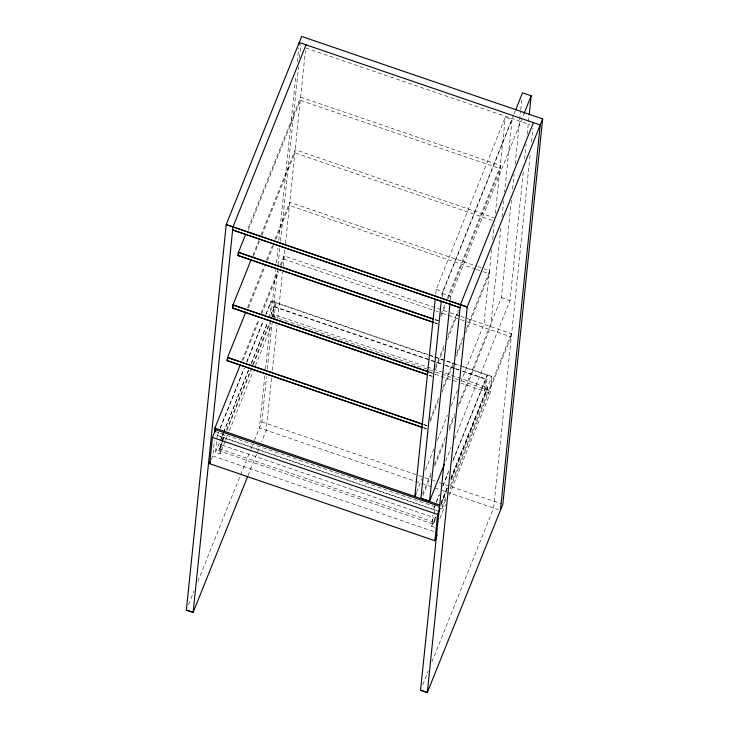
<?xml version="1.0" encoding="UTF-8"?>
<svg xmlns="http://www.w3.org/2000/svg" width="729" height="729" viewBox="0 0 729 729"><rect width="100%" height="100%" fill="white"/><g stroke="black" fill="none" stroke-linecap="round" stroke-linejoin="round"><path stroke-width="0.55" stroke-dasharray="3.65 2.73" d="M211.273 459.844L212.822 455.98L214.408 440.644M225.106 441.309L220.049 453.912L215.538 452.372L217.288 435.377L218.554 432.224M435.541 518.93L433.436 524.187L218.818 450.768L221.561 442.366M220.049 453.912L221.807 436.926M220.541 449.182L222.381 442.986M222.5 441.902L223.393 433.236M269.466 317.908L271.224 300.913L428.269 354.64M264.8 375.936L259.424 427.932L414.336 480.921M265.493 369.156L270.286 322.81M270.988 316.031L275.772 269.684M276.473 262.905L277.995 248.215M278.815 240.297L295.865 75.278M297.268 61.719L298.671 48.15M254.357 440.553L261.848 421.881L266.522 376.665M267.343 368.756L272.008 323.539M272.71 316.76L277.503 270.423M278.086 264.773L279.836 247.814M280.537 241.035L298.526 66.968M299.464 57.928L300.858 44.36M272.856 318.764L274.122 306.499L441.692 363.817M273.986 319.457L275.744 302.462L270.231 316.468M281.112 265.356L283.654 259.014L283.982 255.861L449.182 312.367M271.571 378.251L266.203 430.247L261.556 441.82M272.391 370.341L277.066 325.134M277.767 318.345L282.551 272.008M283.134 266.358L284.893 249.4M285.476 243.75L305.442 50.474M435.76 293.942L436.224 289.413L505.315 117.169L512.095 119.492L504.605 191.909M441.856 295.6L442.093 293.34L513.626 114.991M442.421 297.386L443.004 291.728L512.095 119.492M450.394 299.692L450.75 296.302L523.559 114.781M434.375 527.222L431.659 526.302L432.816 515.066M432.151 521.572L433.992 515.367M434.101 514.282L434.885 506.701M433.436 524.187L435.76 516.834M214.572 431.258L441.993 509.052L442.312 505.89L446.549 495.328M491.628 249.564L483.919 324.25L461.029 381.313M492.686 239.376L494.207 224.669M495.374 213.351L505.315 117.169M465.722 332.925L489.423 273.84L489.751 270.687L484.375 268.846M448.235 298.498L500.285 168.718L500.613 165.565L300.676 97.176L247.359 230.118M500.869 228.122L490.69 326.565L458.477 406.873M502.035 216.805L503.675 200.958M460.828 383.062L484.466 391.145L485.733 378.88L462.095 370.797M451.041 477.978L485.587 391.837L487.346 374.843L452.8 460.983M451.133 480.065L487.373 389.723L487.583 387.628L272.965 314.208L272.127 316.313M449.237 495.283L490.107 393.387L491.865 376.392L460.491 365.657M458.177 405.269L501.352 297.623L511.403 200.32M512.578 189.002L514.1 174.295M515.148 164.107L520.643 110.926M520.761 109.797L521.809 99.618M454.559 438.84L510.008 300.594L523.34 171.597M524.625 159.15L526.147 144.442M527.204 134.254L529.072 116.157M450.039 488.968L511.075 336.807L511.403 333.654L460.983 316.404M530.065 155.386L493.624 508.04L432.015 661.631M531.468 141.827L532.863 128.258M248.297 230.109L300.357 100.329L500.285 168.718M252.927 255.241L258.85 240.47M260.973 235.194L295.245 149.737L494.107 217.752M253.446 256.289L259.797 240.461M261.911 235.185L294.926 152.89L494.854 221.279M247.496 307.802L264.427 265.602M266.541 260.326L272.464 245.555M275.006 239.221L289.814 202.288L476.848 266.267M248.443 307.793L265.365 265.584M267.488 260.308L273.411 245.536M275.945 239.212L289.495 205.45L475.454 269.056M242.019 360.472L258.549 319.266M261.091 312.923L278.05 270.65M280.164 265.374L283.982 255.861M242.967 360.454L259.497 319.247M261.62 313.962L278.569 271.689M220.24 428.023L244.261 368.145M246.785 361.848L263.215 320.878M265.748 314.573L271.224 300.913M218.518 432.579L217.251 435.723L437.901 511.202M220.204 428.37L244.224 368.5M246.748 362.195L263.178 321.225M266.131 313.871L271.188 301.268L428.233 354.987M215.538 452.372L219.748 441.865M220.167 440.817L223.12 433.463M223.539 432.415L248.398 370.432M251.35 363.078L267.78 322.109M221.771 437.272L223.429 432.889M223.493 432.716L248.771 369.694M251.268 363.744L267.734 322.418M221.99 441.318L224.514 435.013M226.619 429.764L250.639 369.885M252.744 364.637L269.593 322.619M218.818 450.768L222.19 442.366M222.609 441.318L225.143 435.013M226.828 430.812L251.259 369.885M253.373 364.637L270.222 322.619M273.667 316.741L274.478 314.728M225.534 440.261L227.22 436.06M229.325 430.803L253.337 370.933M255.442 365.676L272.3 323.658M188.538 604.66L194.023 590.982M197.814 581.514L250.566 450.021M250.986 448.973L253.938 441.601M248.06 475.481L259.87 446.03M514.045 113.934L515.321 110.762M440.945 314.336L444.754 304.84M447.287 298.507L500.613 165.565M441.036 316.432L445.692 304.822M435.514 366.897L444.818 343.678M448.207 335.24L458.368 309.916M435.605 368.992L443.651 348.945M447.46 339.45L458.459 312.012M430.083 419.448L439.387 396.239M442.776 387.801L452.937 362.477M456.746 352.982L463.088 337.153M466.478 328.715L489.751 270.687M430.174 421.553L438.22 401.506M442.029 392.011L453.028 364.573M456.418 356.135L461.913 342.42M416.523 492.266L422.036 478.525M425.426 470.077L433.901 448.936M437.291 440.489L447.46 415.129M451.278 405.616L457.639 389.769M422.62 493.916L431.085 472.811M434.475 464.373L445.474 436.926M449.283 427.431L454.787 413.717M422.875 495.638L430.93 475.563M434.748 466.05L444.49 441.747M449.155 430.128L454.668 416.387M445.674 461.001L451.169 447.278M435.031 505.27L433.381 509.653L434.994 505.625M436.361 501.953L439.314 494.599M442.685 486.197L449.428 469.385M436.325 502.299L439.277 494.945M443.068 485.496L448.125 472.893M452.764 461.329L487.309 375.198M484.466 391.145L486.079 387.108M431.659 526.302L435.45 516.843M440.927 503.192L447.251 487.428M440.845 503.848L447.624 486.69M450.959 478.634L491.865 376.392M441.236 503.174L447.56 487.419M450.932 479.017L487.583 387.628M441.018 505.279L446.494 491.619M450.367 485.815L511.403 333.654M441.993 509.052L445.802 499.538M439.97 518.392L445.446 504.732M422.729 684.768L428.215 671.09M305.706 47.968L529.91 124.668M477.923 266.641L483.3 268.472M476.529 269.42L481.896 271.261M482.972 271.635L489.423 273.84M501.352 297.623L510.008 300.594M436.224 289.413L443.004 291.728M442.093 293.34L450.75 296.302M450.258 312.732L459.908 316.04M283.654 259.014L434.912 310.754M435.988 311.119L438.129 311.857M442.421 313.324L459.58 319.193M460.655 319.557L466.022 321.398M467.098 321.762L511.075 336.807M435.177 319.557L438.402 320.669M435.095 319.767L438.32 320.869M434.849 322.719L436.999 323.448M434.776 322.92L437.992 324.022M429.345 355.005L433.637 356.472M434.712 356.846L459.416 365.293M429.308 355.351L433.6 356.827M434.675 357.192L452.937 363.434M454.012 363.807L459.379 365.639M460.455 366.013L491.829 376.738M445.984 365.284L454.577 368.227M455.652 368.592L461.02 370.432M274.086 306.845L443.797 364.901M444.872 365.265L454.541 368.573M455.616 368.938L460.992 370.779M462.058 371.143L485.696 379.226M272.746 316.313L428.351 369.539M429.417 369.904L434.785 371.744M435.86 372.109L450.887 377.248M455.178 378.716L460.546 380.547M461.612 380.921L487.373 389.723M428.67 371.754L432.971 373.221M429.663 372.319L433.974 373.877M435.049 374.241L459.753 382.689M485.587 391.837L490.107 393.387M429.417 375.271L431.568 376.009M429.345 375.471L432.561 376.574M423.239 424.314L427.54 425.782M424.232 424.879L427.458 425.982M423.986 427.832L426.137 428.57M423.913 428.032L427.13 429.135M261.848 421.881L431.823 480.019M432.898 480.393L435.049 481.122M439.35 482.598L501.752 503.939M415.412 481.286L420.788 483.127M421.863 483.491L433.7 487.546M434.776 487.911L440.152 489.751M441.227 490.116L498.463 509.699M217.288 435.377L437.026 510.537M222.163 445.155L433.764 517.535M219.037 448.672L433.655 522.082M212.822 455.98L436.908 532.626"/><path stroke-width="1.09" d="M247.632 476.538L193.121 612.442L186.342 610.118L226.254 224.486L467.234 306.918L427.322 692.55L420.542 690.235L460.373 304.804L533.455 122.609M193.121 612.442L232.952 227.011L306.034 44.815M437.209 534.931L434.885 540.727L209.724 463.708L212.44 437.427L215.538 429.7L439.623 506.345M214.572 431.258L214.891 428.105L240.324 364.7M215.31 431.887L215.538 429.7M422.838 427.668L227.202 360.746L227.53 357.593L245.801 312.021M427.194 374.742L232.633 308.185L232.961 305.032L251.232 259.46M433.7 322.546L238.064 255.633L238.392 252.48L245.664 234.337M227.202 360.746L227.603 357.392L422.164 423.941M232.633 308.185L233.034 304.831L428.67 371.754M238.064 255.633L238.465 252.27L433.026 318.828M299.018 44.761L299.255 42.501L540.225 124.932L500.395 510.355M435.177 299.592L414.828 496.495L416.104 493.323M441.273 301.259L420.925 498.144L429.581 501.105L444.398 464.163M429.581 501.105L450.048 303.091M434.885 540.727L437.6 514.446L439.924 508.651M529.19 115.027L531.177 95.791L522.511 92.829L515.74 109.715M542.658 118.882L467.152 307.119L226.172 224.696L301.678 36.45L542.658 118.882L502.828 504.304L427.322 692.55M209.724 463.708L210.499 461.776M186.342 610.118L193.203 612.242M523.978 113.724L531.177 95.791M420.542 690.235L427.404 692.35M238.392 252.48L432.944 319.029M238.146 255.423L433.782 322.346M232.961 305.032L428.588 371.954M232.715 307.984L427.276 374.542M227.53 357.593L422.082 424.141M227.284 360.545L422.911 427.467M214.891 428.105L440.17 505.161M212.44 437.427L437.6 514.446M232.706 229.963L460.127 307.756L232.706 229.963"/></g></svg>
